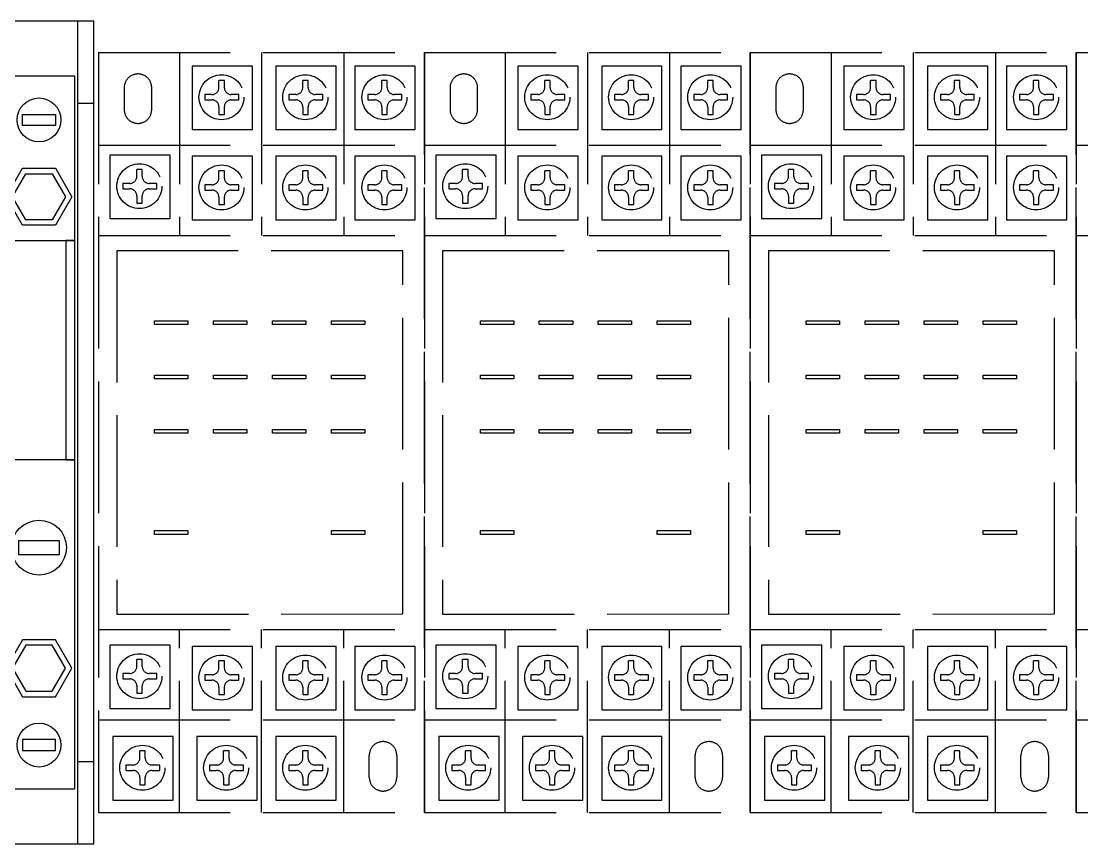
# Model space of a CAD drawing. Extents: x 384046 to 385304, y 295789 to 297989.
# Drawn here: x 384581.2 to 384677.9, y 296803.6 to 296878.6 of the extents above; entities that cross this region are included whole.
import ezdxf

# ---------------------------------------------------------------- set-up
doc = ezdxf.new("R2010")
doc.units = 0
doc.header["$MEASUREMENT"] = 0
doc.linetypes.add('ACAD_ISO02W100', pattern=[15, 12, -3])
doc.layers.add('DRAW', color=123, linetype='Continuous')
doc.layers.add('文字', color=3, linetype='Continuous')

# ---------------------------------------------------------------- blocks, each defined once
blk = doc.blocks.new('170589800728f760ca-2201-4d94-bb23-9af1878eb08b')
at = {"layer": 'DRAW', "color": 7, "ltscale": 0.3, "elevation": 0}
for points in [[(37.5, 199.686), (37.5, 208.186), (-37.5, 208.186), (-37.5, 199.686)], [(-2.5, 201.436), (-2.5, 207.936), (-32.5, 207.936), (-32.5, 201.436)], [(32.5, 201.436), (32.5, 207.936), (17.5, 207.936), (17.5, 201.436)], [(-24.098, 203.186), (-21.5, 201.686), (-18.902, 203.186), (-18.902, 206.186), (-21.5, 207.686), (-24.098, 206.186)], [(-23.598, 203.474), (-21.5, 202.263), (-19.402, 203.474), (-19.402, 205.897), (-21.5, 207.108), (-23.598, 205.897)], [(24.098, 203.186), (21.5, 201.686), (18.902, 203.186), (18.902, 206.186), (21.5, 207.686), (24.098, 206.186)], [(23.598, 203.474), (21.5, 202.263), (19.402, 203.474), (19.402, 205.897), (21.5, 207.108), (23.598, 205.897)], [(-28, 203.186), (-28, 206.186), (-29, 206.186), (-29, 203.186)], [(-9.875, 202.811), (-9.875, 206.561), (-11.125, 206.561), (-11.125, 202.811)], [(28, 203.186), (28, 206.186), (29, 206.186), (29, 203.186)], [(17.5, 201.436), (17.5, 202.236), (-2.5, 202.236), (-2.5, 201.436)], [(37.5, 199.686), (37.5, 201.186), (-37.5, 201.186), (-37.5, 199.686)], [(30, 199.686), (30, 201.186), (-30, 201.186), (-30, 199.686)]]:
    blk.add_lwpolyline(points, close=True, dxfattribs=at)
at = {"layer": 'DRAW', "color": 7, "ltscale": 0.3}
for centre, radius in [((-10.5, 204.686), 2.5), ((-28.5, 204.686), 2), ((28.5, 204.686), 2)]:
    blk.add_circle(centre, radius, dxfattribs=at)
at = {"layer": '文字', "color": 0, "linetype": 'ACAD_ISO02W100'}
for p, q in [((34.65, 199.253), (-34.65, 199.253)), ((-34.65, 199.253), (-34.65, 169.553)), ((-34.65, 199.253), (-34.65, 169.553)), ((-26.184, 199.253), (-26.184, 169.553)), ((-17.956, 199.253), (-17.956, 169.553)), ((17.956, 199.253), (17.956, 169.553)), ((26.184, 199.253), (26.184, 169.553)), ((34.65, 199.253), (34.65, 169.553)), ((-30.811, 196.773), (-30.811, 196.137)), ((-30.319, 196.773), (-30.811, 196.773)), ((-30.319, 196.137), (-30.319, 196.773)), ((-22.464, 197.046), (-22.464, 196.41)), ((-21.972, 197.046), (-22.464, 197.046)), ((-21.972, 196.41), (-21.972, 197.046)), ((22.216, 197.046), (22.216, 196.41)), ((22.709, 197.046), (22.216, 197.046)), ((22.709, 196.41), (22.709, 197.046)), ((-31.447, 195.5), (-32.128, 195.5)), ((-32.128, 195.5), (-32.128, 195.008)), ((-30.319, 195.5), (-30.319, 195.5)), ((-29.682, 195.5), (-29.037, 195.5)), ((-29.037, 195.008), (-29.037, 195.5)), ((-23.101, 195.773), (-23.781, 195.773)), ((-23.781, 195.773), (-23.781, 195.281)), ((-23.781, 195.281), (-23.101, 195.281)), ((-21.972, 195.773), (-21.972, 195.773)), ((-21.335, 195.773), (-20.69, 195.773)), ((-21.335, 195.281), (-20.69, 195.281)), ((-20.69, 195.281), (-20.69, 195.773)), ((21.58, 195.773), (20.9, 195.773)), ((20.9, 195.773), (20.9, 195.281)), ((20.9, 195.281), (21.58, 195.281)), ((22.709, 195.773), (22.709, 195.773)), ((23.345, 195.773), (23.991, 195.773)), ((23.345, 195.281), (23.991, 195.281)), ((23.991, 195.281), (23.991, 195.773)), ((-32.128, 195.008), (-31.447, 195.008)), ((-30.811, 194.371), (-30.811, 193.682)), ((-30.319, 193.682), (-30.319, 194.371)), ((-29.682, 195.008), (-29.037, 195.008)), ((-22.464, 194.644), (-22.464, 193.955)), ((-21.972, 193.955), (-21.972, 194.644)), ((22.216, 194.644), (22.216, 193.955)), ((22.709, 193.955), (22.709, 194.644)), ((-30.811, 193.682), (-30.319, 193.682)), ((-22.464, 193.955), (-21.972, 193.955)), ((22.216, 193.955), (22.709, 193.955)), ((-34.65, 191.888), (-17.956, 191.888)), ((34.65, 191.888), (17.956, 191.888)), ((-22.583, 189.561), (-22.583, 188.924)), ((-22.091, 189.561), (-22.583, 189.561)), ((-22.091, 188.924), (-22.091, 189.561)), ((22.097, 189.561), (22.097, 188.924)), ((22.59, 189.561), (22.097, 189.561)), ((22.59, 188.924), (22.59, 189.561)), ((30.325, 189.561), (30.325, 188.924)), ((30.817, 189.561), (30.325, 189.561)), ((30.817, 188.924), (30.817, 189.561)), ((-30.811, 189.136), (-30.811, 188.499)), ((-30.319, 189.136), (-30.811, 189.136)), ((-30.319, 188.499), (-30.319, 189.136)), ((-31.447, 187.863), (-32.128, 187.863)), ((-32.128, 187.863), (-32.128, 187.37)), ((-30.319, 187.863), (-30.319, 187.863)), ((-29.682, 187.863), (-29.037, 187.863)), ((-29.037, 187.37), (-29.037, 187.863)), ((-23.22, 188.288), (-23.9, 188.288)), ((-23.9, 188.288), (-23.9, 187.795)), ((-23.9, 187.795), (-23.22, 187.795)), ((-22.091, 188.288), (-22.091, 188.288)), ((-21.454, 188.288), (-20.809, 188.288)), ((-21.454, 187.795), (-20.809, 187.795)), ((-20.809, 187.795), (-20.809, 188.288)), ((21.461, 188.288), (20.781, 188.288)), ((20.781, 188.288), (20.781, 187.795)), ((20.781, 187.795), (21.461, 187.795)), ((22.59, 188.288), (22.59, 188.288)), ((23.226, 188.288), (23.871, 188.288)), ((23.226, 187.795), (23.871, 187.795)), ((23.871, 187.795), (23.871, 188.288)), ((29.688, 188.288), (29.008, 188.288)), ((29.008, 188.288), (29.008, 187.795)), ((29.008, 187.795), (29.688, 187.795)), ((30.817, 188.288), (30.817, 188.288)), ((31.454, 188.288), (32.099, 188.288)), ((31.454, 187.795), (32.099, 187.795)), ((32.099, 187.795), (32.099, 188.288)), ((-32.128, 187.37), (-31.447, 187.37)), ((-30.811, 186.734), (-30.811, 186.045)), ((-30.319, 186.045), (-30.319, 186.734)), ((-29.682, 187.37), (-29.037, 187.37)), ((-22.583, 187.159), (-22.583, 186.47)), ((-22.091, 186.47), (-22.091, 187.159)), ((22.097, 187.159), (22.097, 186.47)), ((22.59, 186.47), (22.59, 187.159)), ((30.325, 187.159), (30.325, 186.47)), ((30.817, 186.47), (30.817, 187.159)), ((-30.811, 186.045), (-30.319, 186.045)), ((-22.583, 186.47), (-22.091, 186.47)), ((22.097, 186.47), (22.59, 186.47)), ((30.325, 186.47), (30.817, 186.47)), ((-34.65, 184.403), (-17.956, 184.403)), ((34.65, 184.403), (17.956, 184.403)), ((-30.811, 181.923), (-30.811, 181.287)), ((-30.319, 181.923), (-30.811, 181.923)), ((-30.319, 181.287), (-30.319, 181.923)), ((-22.583, 181.923), (-22.583, 181.287)), ((-22.091, 181.923), (-22.583, 181.923)), ((-22.091, 181.287), (-22.091, 181.923)), ((22.097, 181.923), (22.097, 181.287)), ((22.59, 181.923), (22.097, 181.923)), ((22.59, 181.287), (22.59, 181.923)), ((30.325, 181.923), (30.325, 181.287)), ((30.817, 181.923), (30.325, 181.923)), ((30.817, 181.287), (30.817, 181.923)), ((-31.447, 180.65), (-32.128, 180.65)), ((-32.128, 180.65), (-32.128, 180.158)), ((-32.128, 180.158), (-31.447, 180.158)), ((-30.319, 180.65), (-30.319, 180.65)), ((-29.682, 180.65), (-29.037, 180.65)), ((-29.682, 180.158), (-29.037, 180.158)), ((-29.037, 180.158), (-29.037, 180.65)), ((-23.22, 180.65), (-23.9, 180.65)), ((-23.9, 180.65), (-23.9, 180.158)), ((-23.9, 180.158), (-23.22, 180.158)), ((-22.091, 180.65), (-22.091, 180.65)), ((-21.454, 180.65), (-20.809, 180.65)), ((-21.454, 180.158), (-20.809, 180.158)), ((-20.809, 180.158), (-20.809, 180.65)), ((21.461, 180.65), (20.781, 180.65)), ((20.781, 180.65), (20.781, 180.158)), ((20.781, 180.158), (21.461, 180.158)), ((22.59, 180.65), (22.59, 180.65)), ((23.226, 180.65), (23.871, 180.65)), ((23.226, 180.158), (23.871, 180.158)), ((23.871, 180.158), (23.871, 180.65)), ((29.688, 180.65), (29.008, 180.65)), ((29.008, 180.65), (29.008, 180.158)), ((29.008, 180.158), (29.688, 180.158)), ((30.817, 180.65), (30.817, 180.65)), ((31.454, 180.65), (32.099, 180.65)), ((31.454, 180.158), (32.099, 180.158)), ((32.099, 180.158), (32.099, 180.65)), ((-30.811, 179.521), (-30.811, 178.832)), ((-30.319, 178.832), (-30.319, 179.521)), ((-22.583, 179.521), (-22.583, 178.832)), ((-22.091, 178.832), (-22.091, 179.521)), ((22.097, 179.521), (22.097, 178.832)), ((22.59, 178.832), (22.59, 179.521)), ((30.325, 179.521), (30.325, 178.832)), ((30.817, 178.832), (30.817, 179.521)), ((-30.811, 178.832), (-30.319, 178.832)), ((-22.583, 178.832), (-22.091, 178.832)), ((22.097, 178.832), (22.59, 178.832)), ((30.325, 178.832), (30.817, 178.832)), ((-34.65, 176.917), (-17.956, 176.917)), ((34.65, 176.917), (17.956, 176.917)), ((-22.583, 174.711), (-22.583, 174.074)), ((-22.091, 174.711), (-22.583, 174.711)), ((-22.091, 174.074), (-22.091, 174.711)), ((22.097, 174.711), (22.097, 174.074)), ((22.59, 174.711), (22.097, 174.711)), ((22.59, 174.074), (22.59, 174.711)), ((30.325, 174.711), (30.325, 174.074)), ((30.817, 174.711), (30.325, 174.711)), ((30.817, 174.074), (30.817, 174.711)), ((-23.22, 173.438), (-23.9, 173.438)), ((-23.9, 173.438), (-23.9, 172.945)), ((-22.091, 173.438), (-22.091, 173.438)), ((-21.454, 173.438), (-20.809, 173.438)), ((-20.809, 172.945), (-20.809, 173.438)), ((21.461, 173.438), (20.781, 173.438)), ((20.781, 173.438), (20.781, 172.945)), ((22.59, 173.438), (22.59, 173.438)), ((23.226, 173.438), (23.871, 173.438)), ((23.871, 172.945), (23.871, 173.438)), ((29.688, 173.438), (29.008, 173.438)), ((29.008, 173.438), (29.008, 172.945)), ((30.817, 173.438), (30.817, 173.438)), ((31.454, 173.438), (32.099, 173.438)), ((32.099, 172.945), (32.099, 173.438)), ((-23.9, 172.945), (-23.22, 172.945)), ((-22.583, 172.309), (-22.583, 171.62)), ((-22.091, 171.62), (-22.091, 172.309)), ((-21.454, 172.945), (-20.809, 172.945)), ((20.781, 172.945), (21.461, 172.945)), ((22.097, 172.309), (22.097, 171.62)), ((22.59, 171.62), (22.59, 172.309)), ((23.226, 172.945), (23.871, 172.945)), ((29.008, 172.945), (29.688, 172.945)), ((30.325, 172.309), (30.325, 171.62)), ((30.817, 171.62), (30.817, 172.309)), ((31.454, 172.945), (32.099, 172.945)), ((-22.583, 171.62), (-22.091, 171.62)), ((22.097, 171.62), (22.59, 171.62)), ((30.325, 171.62), (30.817, 171.62)), ((-34.65, 169.553), (34.65, 169.553)), ((34.65, 169.553), (-34.65, 169.553)), ((-34.65, 169.553), (-34.65, 139.853)), ((-34.65, 169.553), (-34.65, 139.853)), ((-26.184, 169.553), (-26.184, 139.853)), ((-17.956, 169.553), (-17.956, 139.853)), ((17.956, 169.553), (17.956, 139.853)), ((26.184, 169.553), (26.184, 139.853)), ((34.65, 169.553), (34.65, 139.853)), ((-22.464, 167.346), (-22.464, 166.71)), ((-21.972, 167.346), (-22.464, 167.346)), ((-21.972, 166.71), (-21.972, 167.346)), ((22.216, 167.346), (22.216, 166.71)), ((22.709, 167.346), (22.216, 167.346)), ((22.709, 166.71), (22.709, 167.346)), ((-30.811, 167.073), (-30.811, 166.437)), ((-30.319, 167.073), (-30.811, 167.073)), ((-30.319, 166.437), (-30.319, 167.073)), ((-31.447, 165.8), (-32.128, 165.8)), ((-32.128, 165.8), (-32.128, 165.308)), ((-30.319, 165.8), (-30.319, 165.8)), ((-29.682, 165.8), (-29.037, 165.8)), ((-29.037, 165.308), (-29.037, 165.8)), ((-23.101, 166.073), (-23.781, 166.073)), ((-23.781, 166.073), (-23.781, 165.581)), ((-23.781, 165.581), (-23.101, 165.581)), ((-21.972, 166.073), (-21.972, 166.073)), ((-21.335, 166.073), (-20.69, 166.073)), ((-21.335, 165.581), (-20.69, 165.581)), ((-20.69, 165.581), (-20.69, 166.073)), ((21.58, 166.073), (20.9, 166.073)), ((20.9, 166.073), (20.9, 165.581)), ((20.9, 165.581), (21.58, 165.581)), ((22.709, 166.073), (22.709, 166.073)), ((23.345, 166.073), (23.991, 166.073)), ((23.345, 165.581), (23.991, 165.581)), ((23.991, 165.581), (23.991, 166.073)), ((-32.128, 165.308), (-31.447, 165.308)), ((-30.811, 164.671), (-30.811, 163.982)), ((-30.319, 163.982), (-30.319, 164.671)), ((-29.682, 165.308), (-29.037, 165.308)), ((-22.464, 164.944), (-22.464, 164.255)), ((-21.972, 164.255), (-21.972, 164.944)), ((22.216, 164.944), (22.216, 164.255)), ((22.709, 164.255), (22.709, 164.944)), ((-30.811, 163.982), (-30.319, 163.982)), ((-22.464, 164.255), (-21.972, 164.255)), ((22.216, 164.255), (22.709, 164.255)), ((-34.65, 162.188), (-17.956, 162.188)), ((34.65, 162.188), (17.956, 162.188)), ((-22.583, 159.861), (-22.583, 159.224)), ((-22.091, 159.861), (-22.583, 159.861)), ((-22.091, 159.224), (-22.091, 159.861)), ((22.097, 159.861), (22.097, 159.224)), ((22.59, 159.861), (22.097, 159.861)), ((22.59, 159.224), (22.59, 159.861)), ((30.325, 159.861), (30.325, 159.224)), ((30.817, 159.861), (30.325, 159.861)), ((30.817, 159.224), (30.817, 159.861)), ((-30.811, 159.436), (-30.811, 158.799)), ((-30.319, 159.436), (-30.811, 159.436)), ((-30.319, 158.799), (-30.319, 159.436)), ((-23.22, 158.588), (-23.9, 158.588)), ((-23.9, 158.588), (-23.9, 158.095)), ((-22.091, 158.588), (-22.091, 158.588)), ((-21.454, 158.588), (-20.809, 158.588)), ((-20.809, 158.095), (-20.809, 158.588)), ((21.461, 158.588), (20.781, 158.588)), ((20.781, 158.588), (20.781, 158.095)), ((22.59, 158.588), (22.59, 158.588)), ((23.226, 158.588), (23.871, 158.588)), ((23.871, 158.095), (23.871, 158.588)), ((29.688, 158.588), (29.008, 158.588)), ((29.008, 158.588), (29.008, 158.095)), ((30.817, 158.588), (30.817, 158.588)), ((31.454, 158.588), (32.099, 158.588)), ((32.099, 158.095), (32.099, 158.588)), ((-31.447, 158.163), (-32.128, 158.163)), ((-32.128, 158.163), (-32.128, 157.67)), ((-32.128, 157.67), (-31.447, 157.67)), ((-30.319, 158.163), (-30.319, 158.163)), ((-29.682, 158.163), (-29.037, 158.163)), ((-29.682, 157.67), (-29.037, 157.67)), ((-29.037, 157.67), (-29.037, 158.163)), ((-23.9, 158.095), (-23.22, 158.095)), ((-21.454, 158.095), (-20.809, 158.095)), ((20.781, 158.095), (21.461, 158.095)), ((23.226, 158.095), (23.871, 158.095)), ((29.008, 158.095), (29.688, 158.095)), ((31.454, 158.095), (32.099, 158.095)), ((-30.811, 157.034), (-30.811, 156.345)), ((-30.319, 156.345), (-30.319, 157.034)), ((-22.583, 157.459), (-22.583, 156.77)), ((-22.583, 156.77), (-22.091, 156.77)), ((-22.091, 156.77), (-22.091, 157.459)), ((22.097, 157.459), (22.097, 156.77)), ((22.097, 156.77), (22.59, 156.77)), ((22.59, 156.77), (22.59, 157.459)), ((30.325, 157.459), (30.325, 156.77)), ((30.325, 156.77), (30.817, 156.77)), ((30.817, 156.77), (30.817, 157.459)), ((-30.811, 156.345), (-30.319, 156.345)), ((-34.65, 154.703), (-17.956, 154.703)), ((34.65, 154.703), (17.956, 154.703)), ((-30.811, 152.223), (-30.811, 151.587)), ((-30.319, 152.223), (-30.811, 152.223)), ((-30.319, 151.587), (-30.319, 152.223)), ((-22.583, 152.223), (-22.583, 151.587)), ((-22.091, 152.223), (-22.583, 152.223)), ((-22.091, 151.587), (-22.091, 152.223)), ((22.097, 152.223), (22.097, 151.587)), ((22.59, 152.223), (22.097, 152.223)), ((22.59, 151.587), (22.59, 152.223)), ((30.325, 152.223), (30.325, 151.587)), ((30.817, 152.223), (30.325, 152.223)), ((30.817, 151.587), (30.817, 152.223)), ((-31.447, 150.95), (-32.128, 150.95)), ((-32.128, 150.95), (-32.128, 150.458)), ((-30.319, 150.95), (-30.319, 150.95)), ((-29.682, 150.95), (-29.037, 150.95)), ((-29.037, 150.458), (-29.037, 150.95)), ((-23.22, 150.95), (-23.9, 150.95)), ((-23.9, 150.95), (-23.9, 150.458)), ((-22.091, 150.95), (-22.091, 150.95)), ((-21.454, 150.95), (-20.809, 150.95)), ((-20.809, 150.458), (-20.809, 150.95)), ((21.461, 150.95), (20.781, 150.95)), ((20.781, 150.95), (20.781, 150.458)), ((22.59, 150.95), (22.59, 150.95)), ((23.226, 150.95), (23.871, 150.95)), ((23.871, 150.458), (23.871, 150.95)), ((29.688, 150.95), (29.008, 150.95)), ((29.008, 150.95), (29.008, 150.458)), ((30.817, 150.95), (30.817, 150.95)), ((31.454, 150.95), (32.099, 150.95)), ((32.099, 150.458), (32.099, 150.95)), ((-32.128, 150.458), (-31.447, 150.458)), ((-29.682, 150.458), (-29.037, 150.458)), ((-23.9, 150.458), (-23.22, 150.458)), ((-21.454, 150.458), (-20.809, 150.458)), ((20.781, 150.458), (21.461, 150.458)), ((23.226, 150.458), (23.871, 150.458)), ((29.008, 150.458), (29.688, 150.458)), ((31.454, 150.458), (32.099, 150.458)), ((-30.811, 149.821), (-30.811, 149.132)), ((-30.811, 149.132), (-30.319, 149.132)), ((-30.319, 149.132), (-30.319, 149.821)), ((-22.583, 149.821), (-22.583, 149.132)), ((-22.583, 149.132), (-22.091, 149.132)), ((-22.091, 149.132), (-22.091, 149.821)), ((22.097, 149.821), (22.097, 149.132)), ((22.097, 149.132), (22.59, 149.132)), ((22.59, 149.132), (22.59, 149.821)), ((30.325, 149.821), (30.325, 149.132)), ((30.325, 149.132), (30.817, 149.132)), ((30.817, 149.132), (30.817, 149.821)), ((-34.65, 147.217), (-17.956, 147.217)), ((34.65, 147.217), (17.956, 147.217)), ((-22.583, 145.011), (-22.583, 144.374)), ((-22.091, 145.011), (-22.583, 145.011)), ((-22.091, 144.374), (-22.091, 145.011)), ((22.097, 145.011), (22.097, 144.374)), ((22.59, 145.011), (22.097, 145.011)), ((22.59, 144.374), (22.59, 145.011)), ((30.325, 145.011), (30.325, 144.374)), ((30.817, 145.011), (30.325, 145.011)), ((30.817, 144.374), (30.817, 145.011)), ((-23.22, 143.738), (-23.9, 143.738)), ((-23.9, 143.738), (-23.9, 143.245)), ((-23.9, 143.245), (-23.22, 143.245)), ((-22.091, 143.738), (-22.091, 143.738)), ((-21.454, 143.738), (-20.809, 143.738)), ((-21.454, 143.245), (-20.809, 143.245)), ((-20.809, 143.245), (-20.809, 143.738)), ((21.461, 143.738), (20.781, 143.738)), ((20.781, 143.738), (20.781, 143.245)), ((20.781, 143.245), (21.461, 143.245)), ((22.59, 143.738), (22.59, 143.738)), ((23.226, 143.738), (23.871, 143.738)), ((23.226, 143.245), (23.871, 143.245)), ((23.871, 143.245), (23.871, 143.738)), ((29.688, 143.738), (29.008, 143.738)), ((29.008, 143.738), (29.008, 143.245)), ((29.008, 143.245), (29.688, 143.245)), ((30.817, 143.738), (30.817, 143.738)), ((31.454, 143.738), (32.099, 143.738)), ((31.454, 143.245), (32.099, 143.245)), ((32.099, 143.245), (32.099, 143.738)), ((-22.583, 142.609), (-22.583, 141.92)), ((-22.091, 141.92), (-22.091, 142.609)), ((22.097, 142.609), (22.097, 141.92)), ((22.59, 141.92), (22.59, 142.609)), ((30.325, 142.609), (30.325, 141.92)), ((30.817, 141.92), (30.817, 142.609)), ((-22.583, 141.92), (-22.091, 141.92)), ((22.097, 141.92), (22.59, 141.92)), ((30.325, 141.92), (30.817, 141.92)), ((-34.65, 139.853), (34.65, 139.853)), ((34.65, 139.853), (-34.65, 139.853)), ((-34.65, 139.853), (-34.65, 110.153)), ((-34.65, 139.853), (-34.65, 110.153)), ((-26.184, 139.853), (-26.184, 110.153)), ((-17.956, 139.853), (-17.956, 110.153)), ((17.956, 139.853), (17.956, 110.153)), ((26.184, 139.853), (26.184, 110.153)), ((34.65, 139.853), (34.65, 110.153)), ((-30.811, 137.373), (-30.811, 136.736)), ((-30.319, 137.373), (-30.811, 137.373)), ((-30.319, 136.736), (-30.319, 137.373)), ((-22.464, 137.646), (-22.464, 137.01)), ((-21.972, 137.646), (-22.464, 137.646)), ((-21.972, 137.01), (-21.972, 137.646)), ((22.216, 137.646), (22.216, 137.01)), ((22.709, 137.646), (22.216, 137.646)), ((22.709, 137.01), (22.709, 137.646)), ((-23.101, 136.373), (-23.781, 136.373)), ((-23.781, 136.373), (-23.781, 135.881)), ((-21.972, 136.373), (-21.972, 136.373)), ((-21.335, 136.373), (-20.69, 136.373)), ((-20.69, 135.881), (-20.69, 136.373)), ((21.58, 136.373), (20.9, 136.373)), ((20.9, 136.373), (20.9, 135.881)), ((22.709, 136.373), (22.709, 136.373)), ((23.345, 136.373), (23.991, 136.373)), ((23.991, 135.881), (23.991, 136.373)), ((-31.447, 136.1), (-32.128, 136.1)), ((-32.128, 136.1), (-32.128, 135.608)), ((-32.128, 135.608), (-31.447, 135.608)), ((-30.319, 136.1), (-30.319, 136.1)), ((-29.682, 136.1), (-29.037, 136.1)), ((-29.682, 135.608), (-29.037, 135.608)), ((-29.037, 135.608), (-29.037, 136.1)), ((-23.781, 135.881), (-23.101, 135.881)), ((-21.335, 135.881), (-20.69, 135.881)), ((20.9, 135.881), (21.58, 135.881)), ((23.345, 135.881), (23.991, 135.881)), ((-30.811, 134.971), (-30.811, 134.282)), ((-30.319, 134.282), (-30.319, 134.971)), ((-22.464, 135.244), (-22.464, 134.555)), ((-22.464, 134.555), (-21.972, 134.555)), ((-21.972, 134.555), (-21.972, 135.244)), ((22.216, 135.244), (22.216, 134.555)), ((22.216, 134.555), (22.709, 134.555)), ((22.709, 134.555), (22.709, 135.244)), ((-30.811, 134.282), (-30.319, 134.282)), ((-34.65, 132.488), (-17.956, 132.488)), ((34.65, 132.488), (17.956, 132.488)), ((-30.811, 129.735), (-30.811, 129.099)), ((-30.319, 129.735), (-30.811, 129.735)), ((-30.319, 129.099), (-30.319, 129.735)), ((-22.583, 130.161), (-22.583, 129.524)), ((-22.091, 130.161), (-22.583, 130.161)), ((-22.091, 129.524), (-22.091, 130.161)), ((22.097, 130.161), (22.097, 129.524)), ((22.59, 130.161), (22.097, 130.161)), ((22.59, 129.524), (22.59, 130.161)), ((30.325, 130.161), (30.325, 129.524)), ((30.817, 130.161), (30.325, 130.161)), ((30.817, 129.524), (30.817, 130.161)), ((-23.22, 128.887), (-23.9, 128.887)), ((-23.9, 128.887), (-23.9, 128.395)), ((-22.091, 128.887), (-22.091, 128.887)), ((-21.454, 128.887), (-20.809, 128.887)), ((-20.809, 128.395), (-20.809, 128.887)), ((21.461, 128.887), (20.781, 128.887)), ((20.781, 128.887), (20.781, 128.395)), ((22.59, 128.887), (22.59, 128.887)), ((23.226, 128.887), (23.871, 128.887)), ((23.871, 128.395), (23.871, 128.887)), ((29.688, 128.887), (29.008, 128.887)), ((29.008, 128.887), (29.008, 128.395)), ((30.817, 128.887), (30.817, 128.887)), ((31.454, 128.887), (32.099, 128.887)), ((32.099, 128.395), (32.099, 128.887)), ((-31.447, 128.462), (-32.128, 128.462)), ((-32.128, 128.462), (-32.128, 127.97)), ((-32.128, 127.97), (-31.447, 127.97)), ((-30.319, 128.462), (-30.319, 128.462)), ((-29.682, 128.462), (-29.037, 128.462)), ((-29.682, 127.97), (-29.037, 127.97)), ((-29.037, 127.97), (-29.037, 128.462)), ((-23.9, 128.395), (-23.22, 128.395)), ((-22.583, 127.759), (-22.583, 127.07)), ((-22.091, 127.07), (-22.091, 127.759)), ((-21.454, 128.395), (-20.809, 128.395)), ((20.781, 128.395), (21.461, 128.395)), ((22.097, 127.759), (22.097, 127.07)), ((22.59, 127.07), (22.59, 127.759)), ((23.226, 128.395), (23.871, 128.395)), ((29.008, 128.395), (29.688, 128.395)), ((30.325, 127.759), (30.325, 127.07)), ((30.817, 127.07), (30.817, 127.759)), ((31.454, 128.395), (32.099, 128.395)), ((-30.811, 127.333), (-30.811, 126.645)), ((-30.811, 126.645), (-30.319, 126.645)), ((-30.319, 126.645), (-30.319, 127.333)), ((-22.583, 127.07), (-22.091, 127.07)), ((22.097, 127.07), (22.59, 127.07)), ((30.325, 127.07), (30.817, 127.07)), ((-34.65, 125.003), (-17.956, 125.003)), ((34.65, 125.003), (17.956, 125.003)), ((-30.811, 122.523), (-30.811, 121.886)), ((-30.319, 122.523), (-30.811, 122.523)), ((-30.319, 121.886), (-30.319, 122.523)), ((-22.583, 122.523), (-22.583, 121.886)), ((-22.091, 122.523), (-22.583, 122.523)), ((-22.091, 121.886), (-22.091, 122.523)), ((22.097, 122.523), (22.097, 121.886)), ((22.59, 122.523), (22.097, 122.523)), ((22.59, 121.886), (22.59, 122.523)), ((30.325, 122.523), (30.325, 121.886)), ((30.817, 122.523), (30.325, 122.523)), ((30.817, 121.886), (30.817, 122.523)), ((-31.447, 121.25), (-32.128, 121.25)), ((-32.128, 121.25), (-32.128, 120.758)), ((-30.319, 121.25), (-30.319, 121.25)), ((-29.682, 121.25), (-29.037, 121.25)), ((-29.037, 120.758), (-29.037, 121.25)), ((-23.22, 121.25), (-23.9, 121.25)), ((-23.9, 121.25), (-23.9, 120.758)), ((-22.091, 121.25), (-22.091, 121.25)), ((-21.454, 121.25), (-20.809, 121.25)), ((-20.809, 120.758), (-20.809, 121.25)), ((21.461, 121.25), (20.781, 121.25)), ((20.781, 121.25), (20.781, 120.758)), ((22.59, 121.25), (22.59, 121.25)), ((23.226, 121.25), (23.871, 121.25)), ((23.871, 120.758), (23.871, 121.25)), ((29.688, 121.25), (29.008, 121.25)), ((29.008, 121.25), (29.008, 120.758)), ((30.817, 121.25), (30.817, 121.25)), ((31.454, 121.25), (32.099, 121.25)), ((32.099, 120.758), (32.099, 121.25)), ((-32.128, 120.758), (-31.447, 120.758)), ((-30.811, 120.121), (-30.811, 119.432)), ((-30.319, 119.432), (-30.319, 120.121)), ((-29.682, 120.758), (-29.037, 120.758)), ((-23.9, 120.758), (-23.22, 120.758)), ((-22.583, 120.121), (-22.583, 119.432)), ((-22.091, 119.432), (-22.091, 120.121)), ((-21.454, 120.758), (-20.809, 120.758)), ((20.781, 120.758), (21.461, 120.758)), ((22.097, 120.121), (22.097, 119.432)), ((22.59, 119.432), (22.59, 120.121)), ((23.226, 120.758), (23.871, 120.758)), ((29.008, 120.758), (29.688, 120.758)), ((30.325, 120.121), (30.325, 119.432)), ((30.817, 119.432), (30.817, 120.121)), ((31.454, 120.758), (32.099, 120.758)), ((-30.811, 119.432), (-30.319, 119.432)), ((-22.583, 119.432), (-22.091, 119.432)), ((22.097, 119.432), (22.59, 119.432)), ((30.325, 119.432), (30.817, 119.432)), ((-34.65, 117.517), (-17.956, 117.517)), ((34.65, 117.517), (17.956, 117.517)), ((-22.583, 115.311), (-22.583, 114.674)), ((-22.091, 115.311), (-22.583, 115.311)), ((-22.091, 114.674), (-22.091, 115.311)), ((22.097, 115.311), (22.097, 114.674)), ((22.59, 115.311), (22.097, 115.311)), ((22.59, 114.674), (22.59, 115.311)), ((30.325, 115.311), (30.325, 114.674)), ((30.817, 115.311), (30.325, 115.311)), ((30.817, 114.674), (30.817, 115.311)), ((-23.22, 114.037), (-23.9, 114.037)), ((-23.9, 114.037), (-23.9, 113.545)), ((-23.9, 113.545), (-23.22, 113.545)), ((-22.091, 114.037), (-22.091, 114.037)), ((-21.454, 114.037), (-20.809, 114.037)), ((-21.454, 113.545), (-20.809, 113.545)), ((-20.809, 113.545), (-20.809, 114.037)), ((21.461, 114.037), (20.781, 114.037)), ((20.781, 114.037), (20.781, 113.545)), ((20.781, 113.545), (21.461, 113.545)), ((22.59, 114.037), (22.59, 114.037)), ((23.226, 114.037), (23.871, 114.037)), ((23.226, 113.545), (23.871, 113.545)), ((23.871, 113.545), (23.871, 114.037)), ((29.688, 114.037), (29.008, 114.037)), ((29.008, 114.037), (29.008, 113.545)), ((29.008, 113.545), (29.688, 113.545)), ((30.817, 114.037), (30.817, 114.037)), ((31.454, 114.037), (32.099, 114.037)), ((31.454, 113.545), (32.099, 113.545)), ((32.099, 113.545), (32.099, 114.037)), ((-22.583, 112.909), (-22.583, 112.22)), ((-22.583, 112.22), (-22.091, 112.22)), ((-22.091, 112.22), (-22.091, 112.909)), ((22.097, 112.909), (22.097, 112.22)), ((22.097, 112.22), (22.59, 112.22)), ((22.59, 112.22), (22.59, 112.909)), ((30.325, 112.909), (30.325, 112.22)), ((30.325, 112.22), (30.817, 112.22)), ((30.817, 112.22), (30.817, 112.909)), ((-34.65, 110.153), (34.65, 110.153)), ((34.65, 110.153), (-34.65, 110.153)), ((-34.65, 110.153), (-34.65, 80.453)), ((-34.65, 110.153), (-34.65, 80.453)), ((-26.184, 110.153), (-26.184, 80.453)), ((-17.956, 110.153), (-17.956, 80.453)), ((17.956, 110.153), (17.956, 80.453)), ((26.184, 110.153), (26.184, 80.453)), ((34.65, 110.153), (34.65, 80.453))]:
    blk.add_line(p, q, dxfattribs=at)
at = {"layer": '文字', "color": 0, "linetype": 'ACAD_ISO02W100', "elevation": 0}
for points in [[(-25.167, 198.223), (-25.167, 192.726), (-19.38, 192.726), (-19.38, 198.223)], [(19.514, 198.223), (19.514, 192.726), (25.3, 192.726), (25.3, 198.223)], [(-33.514, 197.95), (-33.514, 192.453), (-27.727, 192.453), (-27.727, 197.95)], [(-16.569, 197.606), (-16.546, 171.524), (16.569, 171.524), (16.569, 197.606)], [(-8.946, 194.158), (-8.946, 191.112), (-9.295, 191.112), (-9.295, 194.158)], [(0.283, 194.158), (0.283, 191.112), (-0.066, 191.112), (-0.066, 194.158)], [(5.238, 194.158), (5.238, 191.112), (4.889, 191.112), (4.889, 194.158)], [(10.193, 194.158), (10.193, 191.112), (9.844, 191.112), (9.844, 194.158)], [(-25.286, 190.737), (-25.286, 185.241), (-19.499, 185.241), (-19.499, 190.737)], [(19.394, 190.737), (19.394, 185.241), (25.181, 185.241), (25.181, 190.737)], [(27.622, 190.737), (27.622, 185.241), (33.409, 185.241), (33.409, 190.737)], [(-33.514, 190.312), (-33.514, 184.815), (-27.727, 184.815), (-27.727, 190.312)], [(0.283, 188.786), (0.283, 185.74), (-0.066, 185.74), (-0.066, 188.786)], [(5.238, 188.786), (5.238, 185.74), (4.889, 185.74), (4.889, 188.786)], [(10.193, 188.786), (10.193, 185.74), (9.844, 185.74), (9.844, 188.786)], [(-33.514, 183.1), (-33.514, 177.603), (-27.727, 177.603), (-27.727, 183.1)], [(-25.286, 183.1), (-25.286, 177.603), (-19.499, 177.603), (-19.499, 183.1)], [(0.283, 183.414), (0.283, 180.368), (-0.066, 180.368), (-0.066, 183.414)], [(5.238, 183.414), (5.238, 180.368), (4.889, 180.368), (4.889, 183.414)], [(10.193, 183.414), (10.193, 180.368), (9.844, 180.368), (9.844, 183.414)], [(19.394, 183.1), (19.394, 177.603), (25.181, 177.603), (25.181, 183.1)], [(27.622, 183.1), (27.622, 177.603), (33.409, 177.603), (33.409, 183.1)], [(-8.946, 178.042), (-8.946, 174.996), (-9.295, 174.996), (-9.295, 178.042)], [(0.283, 178.042), (0.283, 174.996), (-0.066, 174.996), (-0.066, 178.042)], [(5.238, 178.042), (5.238, 174.996), (4.889, 174.996), (4.889, 178.042)], [(10.193, 178.042), (10.193, 174.996), (9.844, 174.996), (9.844, 178.042)], [(-25.286, 175.887), (-25.286, 170.391), (-19.499, 170.391), (-19.499, 175.887)], [(19.394, 175.887), (19.394, 170.391), (25.181, 170.391), (25.181, 175.887)], [(27.622, 175.887), (27.622, 170.391), (33.409, 170.391), (33.409, 175.887)], [(-33.514, 168.25), (-33.514, 162.753), (-27.727, 162.753), (-27.727, 168.25)], [(-25.167, 168.523), (-25.167, 163.026), (-19.38, 163.026), (-19.38, 168.523)], [(19.514, 168.523), (19.514, 163.026), (25.3, 163.026), (25.3, 168.523)], [(-16.569, 167.906), (-16.546, 141.824), (16.569, 141.824), (16.569, 167.906)], [(-8.946, 164.458), (-8.946, 161.412), (-9.295, 161.412), (-9.295, 164.458)], [(0.283, 164.458), (0.283, 161.412), (-0.066, 161.412), (-0.066, 164.458)], [(5.238, 164.458), (5.238, 161.412), (4.889, 161.412), (4.889, 164.458)], [(10.193, 164.458), (10.193, 161.412), (9.844, 161.412), (9.844, 164.458)], [(-33.514, 160.612), (-33.514, 155.115), (-27.727, 155.115), (-27.727, 160.612)], [(-25.286, 161.037), (-25.286, 155.541), (-19.499, 155.541), (-19.499, 161.037)], [(19.394, 161.037), (19.394, 155.541), (25.181, 155.541), (25.181, 161.037)], [(27.622, 161.037), (27.622, 155.541), (33.409, 155.541), (33.409, 161.037)], [(0.283, 159.086), (0.283, 156.04), (-0.066, 156.04), (-0.066, 159.086)], [(5.238, 159.086), (5.238, 156.04), (4.889, 156.04), (4.889, 159.086)], [(10.193, 159.086), (10.193, 156.04), (9.844, 156.04), (9.844, 159.086)], [(0.283, 153.714), (0.283, 150.668), (-0.066, 150.668), (-0.066, 153.714)], [(5.238, 153.714), (5.238, 150.668), (4.889, 150.668), (4.889, 153.714)], [(10.193, 153.714), (10.193, 150.668), (9.844, 150.668), (9.844, 153.714)], [(-33.514, 153.4), (-33.514, 147.903), (-27.727, 147.903), (-27.727, 153.4)], [(-25.286, 153.4), (-25.286, 147.903), (-19.499, 147.903), (-19.499, 153.4)], [(19.394, 153.4), (19.394, 147.903), (25.181, 147.903), (25.181, 153.4)], [(27.622, 153.4), (27.622, 147.903), (33.409, 147.903), (33.409, 153.4)], [(-8.946, 148.342), (-8.946, 145.296), (-9.295, 145.296), (-9.295, 148.342)], [(0.283, 148.342), (0.283, 145.296), (-0.066, 145.296), (-0.066, 148.342)], [(5.238, 148.342), (5.238, 145.296), (4.889, 145.296), (4.889, 148.342)], [(10.193, 148.342), (10.193, 145.296), (9.844, 145.296), (9.844, 148.342)], [(-25.286, 146.187), (-25.286, 140.691), (-19.499, 140.691), (-19.499, 146.187)], [(19.394, 146.187), (19.394, 140.691), (25.181, 140.691), (25.181, 146.187)], [(27.622, 146.187), (27.622, 140.691), (33.409, 140.691), (33.409, 146.187)], [(-33.514, 138.549), (-33.514, 133.053), (-27.727, 133.053), (-27.727, 138.549)], [(-25.167, 138.822), (-25.167, 133.326), (-19.38, 133.326), (-19.38, 138.822)], [(19.513, 138.822), (19.513, 133.326), (25.3, 133.326), (25.3, 138.822)], [(-16.569, 138.206), (-16.546, 112.124), (16.569, 112.124), (16.569, 138.206)], [(-8.946, 134.757), (-8.946, 131.712), (-9.295, 131.712), (-9.295, 134.757)], [(0.283, 134.757), (0.283, 131.712), (-0.066, 131.712), (-0.066, 134.757)], [(5.238, 134.757), (5.238, 131.712), (4.889, 131.712), (4.889, 134.757)], [(10.193, 134.757), (10.193, 131.712), (9.844, 131.712), (9.844, 134.757)], [(-33.514, 130.912), (-33.514, 125.415), (-27.727, 125.415), (-27.727, 130.912)], [(-25.286, 131.337), (-25.286, 125.84), (-19.499, 125.84), (-19.499, 131.337)], [(19.394, 131.337), (19.394, 125.84), (25.181, 125.84), (25.181, 131.337)], [(27.622, 131.337), (27.622, 125.84), (33.409, 125.84), (33.409, 131.337)], [(0.283, 129.385), (0.283, 126.34), (-0.066, 126.34), (-0.066, 129.385)], [(5.238, 129.385), (5.238, 126.34), (4.889, 126.34), (4.889, 129.385)], [(10.193, 129.385), (10.193, 126.34), (9.844, 126.34), (9.844, 129.385)], [(0.283, 124.013), (0.283, 120.968), (-0.066, 120.968), (-0.066, 124.013)], [(5.238, 124.013), (5.238, 120.968), (4.889, 120.968), (4.889, 124.013)], [(10.193, 124.013), (10.193, 120.968), (9.844, 120.968), (9.844, 124.013)], [(-33.514, 123.699), (-33.514, 118.203), (-27.727, 118.203), (-27.727, 123.699)], [(-25.286, 123.699), (-25.286, 118.203), (-19.499, 118.203), (-19.499, 123.699)], [(19.394, 123.699), (19.394, 118.203), (25.181, 118.203), (25.181, 123.699)], [(27.622, 123.699), (27.622, 118.203), (33.409, 118.203), (33.409, 123.699)], [(-8.946, 118.641), (-8.946, 115.596), (-9.295, 115.596), (-9.295, 118.641)], [(0.283, 118.641), (0.283, 115.596), (-0.066, 115.596), (-0.066, 118.641)], [(5.238, 118.641), (5.238, 115.596), (4.889, 115.596), (4.889, 118.641)], [(10.193, 118.641), (10.193, 115.596), (9.844, 115.596), (9.844, 118.641)], [(-25.286, 116.487), (-25.286, 110.99), (-19.499, 110.99), (-19.499, 116.487)], [(19.394, 116.487), (19.394, 110.99), (25.181, 110.99), (25.181, 116.487)], [(27.622, 116.487), (27.622, 110.99), (33.409, 110.99), (33.409, 116.487)]]:
    blk.add_lwpolyline(points, close=True, dxfattribs=at)
for points in [[(28.185, 195.667), (28.185, 195.667, 0.414214), (29.438, 194.415), (31.438, 194.415, 0.414214), (32.69, 195.667), (32.69, 195.667, 0.414214), (31.438, 196.92), (29.438, 196.92, 0.414214)], [(-28.185, 173.332), (-28.185, 173.332, -0.414214), (-29.438, 172.079), (-31.438, 172.079, -0.414214), (-32.69, 173.332), (-32.69, 173.332, -0.414214), (-31.438, 174.585), (-29.438, 174.585, -0.414214)], [(28.185, 165.967), (28.185, 165.967, 0.414214), (29.438, 164.715), (31.438, 164.715, 0.414214), (32.69, 165.967), (32.69, 165.967, 0.414214), (31.438, 167.22), (29.438, 167.22, 0.414214)], [(-28.185, 143.632), (-28.185, 143.632, -0.414214), (-29.438, 142.379), (-31.438, 142.379, -0.414214), (-32.69, 143.632), (-32.69, 143.632, -0.414214), (-31.438, 144.885), (-29.438, 144.885, -0.414214)], [(28.185, 136.267), (28.185, 136.267, 0.414214), (29.438, 135.015), (31.438, 135.015, 0.414214), (32.69, 136.267), (32.69, 136.267, 0.414214), (31.438, 137.52), (29.438, 137.52, 0.414214)], [(-28.185, 113.932), (-28.185, 113.932, -0.414214), (-29.438, 112.679), (-31.438, 112.679, -0.414214), (-32.69, 113.932), (-32.69, 113.932, -0.414214), (-31.438, 115.184), (-29.438, 115.184, -0.414214)]]:
    blk.add_lwpolyline(points, format="xyb", close=True, dxfattribs=at)
at = {"layer": '文字', "color": 0, "linetype": 'ACAD_ISO02W100'}
for centre in [(-30.568, 195.266), (-22.221, 195.539), (22.459, 195.539), (-30.568, 187.629), (-22.34, 188.054), (22.34, 188.054), (30.568, 188.054), (-30.568, 180.416), (-22.34, 180.416), (22.34, 180.416), (30.568, 180.416), (-22.34, 173.204), (22.34, 173.204), (30.568, 173.204), (-30.568, 165.566), (-22.221, 165.839), (22.459, 165.839), (-30.568, 157.929), (-22.34, 158.354), (22.34, 158.354), (30.568, 158.354), (-30.568, 150.716), (-22.34, 150.716), (22.34, 150.716), (30.568, 150.716), (-22.34, 143.504), (22.34, 143.504), (30.568, 143.504), (-30.568, 135.866), (-22.221, 136.139), (22.459, 136.139), (-22.34, 128.654), (22.34, 128.654), (30.568, 128.654), (-30.568, 128.228), (-30.568, 121.016), (-22.34, 121.016), (22.34, 121.016), (30.568, 121.016), (-22.34, 113.804), (22.34, 113.804), (30.568, 113.804)]:
    blk.add_circle(centre, 2.051, dxfattribs=at)
for centre, start, end in [((-23.101, 196.41), 270, 0), ((-21.335, 196.41), 180, 270), ((21.58, 196.41), 270, 0), ((23.345, 196.41), 180, 270), ((-31.447, 196.137), 270, 0), ((-29.682, 196.137), 180, 270), ((-23.101, 194.644), 0, 90), ((-21.335, 194.644), 90, 180), ((21.58, 194.644), 0, 90), ((23.345, 194.644), 90, 180), ((-31.447, 194.371), 0, 90), ((-29.682, 194.371), 90, 180), ((-23.22, 188.924), 270, 0), ((-21.454, 188.924), 180, 270), ((21.461, 188.924), 270, 0), ((23.226, 188.924), 180, 270), ((29.688, 188.924), 270, 0), ((31.454, 188.924), 180, 270), ((-31.447, 188.499), 270, 0), ((-29.682, 188.499), 180, 270), ((-23.22, 187.159), 0, 90), ((-21.454, 187.159), 90, 180), ((21.461, 187.159), 0, 90), ((23.226, 187.159), 90, 180), ((29.688, 187.159), 0, 90), ((31.454, 187.159), 90, 180), ((-31.447, 186.734), 0, 90), ((-29.682, 186.734), 90, 180), ((-31.447, 181.287), 270, 0), ((-29.682, 181.287), 180, 270), ((-23.22, 181.287), 270, 0), ((-21.454, 181.287), 180, 270), ((21.461, 181.287), 270, 0), ((23.226, 181.287), 180, 270), ((29.688, 181.287), 270, 0), ((31.454, 181.287), 180, 270), ((-31.447, 179.521), 0, 90), ((-29.682, 179.521), 90, 180), ((-23.22, 179.521), 0, 90), ((-21.454, 179.521), 90, 180), ((21.461, 179.521), 0, 90), ((23.226, 179.521), 90, 180), ((29.688, 179.521), 0, 90), ((31.454, 179.521), 90, 180), ((-23.22, 174.074), 270, 0), ((-21.454, 174.074), 180, 270), ((21.461, 174.074), 270, 0), ((23.226, 174.074), 180, 270), ((29.688, 174.074), 270, 0), ((31.454, 174.074), 180, 270), ((-23.22, 172.309), 0, 90), ((-21.454, 172.309), 90, 180), ((21.461, 172.309), 0, 90), ((23.226, 172.309), 90, 180), ((29.688, 172.309), 0, 90), ((31.454, 172.309), 90, 180), ((-31.447, 166.437), 270, 0), ((-29.682, 166.437), 180, 270), ((-23.101, 166.71), 270, 0), ((-21.335, 166.71), 180, 270), ((21.58, 166.71), 270, 0), ((23.345, 166.71), 180, 270), ((-23.101, 164.944), 0, 90), ((-21.335, 164.944), 90, 180), ((21.58, 164.944), 0, 90), ((23.345, 164.944), 90, 180), ((-31.447, 164.671), 0, 90), ((-29.682, 164.671), 90, 180), ((-31.447, 158.799), 270, 0), ((-29.682, 158.799), 180, 270), ((-23.22, 159.224), 270, 0), ((-21.454, 159.224), 180, 270), ((21.461, 159.224), 270, 0), ((23.226, 159.224), 180, 270), ((29.688, 159.224), 270, 0), ((31.454, 159.224), 180, 270), ((-31.447, 157.034), 0, 90), ((-29.682, 157.034), 90, 180), ((-23.22, 157.459), 0, 90), ((-21.454, 157.459), 90, 180), ((21.461, 157.459), 0, 90), ((23.226, 157.459), 90, 180), ((29.688, 157.459), 0, 90), ((31.454, 157.459), 90, 180), ((-31.447, 151.587), 270, 0), ((-29.682, 151.587), 180, 270), ((-23.22, 151.587), 270, 0), ((-21.454, 151.587), 180, 270), ((21.461, 151.587), 270, 0), ((23.226, 151.587), 180, 270), ((29.688, 151.587), 270, 0), ((31.454, 151.587), 180, 270), ((-31.447, 149.821), 0, 90), ((-29.682, 149.821), 90, 180), ((-23.22, 149.821), 0, 90), ((-21.454, 149.821), 90, 180), ((21.461, 149.821), 0, 90), ((23.226, 149.821), 90, 180), ((29.688, 149.821), 0, 90), ((31.454, 149.821), 90, 180), ((-23.22, 144.374), 270, 0), ((-21.454, 144.374), 180, 270), ((21.461, 144.374), 270, 0), ((23.226, 144.374), 180, 270), ((29.688, 144.374), 270, 0), ((31.454, 144.374), 180, 270), ((-23.22, 142.609), 0, 90), ((-21.454, 142.609), 90, 180), ((21.461, 142.609), 0, 90), ((23.226, 142.609), 90, 180), ((29.688, 142.609), 0, 90), ((31.454, 142.609), 90, 180), ((-31.447, 136.736), 270, 0), ((-29.682, 136.736), 180, 270), ((-23.101, 137.01), 270, 0), ((-21.335, 137.01), 180, 270), ((21.58, 137.01), 270, 0), ((23.345, 137.01), 180, 270), ((-31.447, 134.971), 0, 90), ((-29.682, 134.971), 90, 180), ((-23.101, 135.244), 0, 90), ((-21.335, 135.244), 90, 180), ((21.58, 135.244), 0, 90), ((23.345, 135.244), 90, 180), ((-31.447, 129.099), 270, 0), ((-29.682, 129.099), 180, 270), ((-23.22, 129.524), 270, 0), ((-21.454, 129.524), 180, 270), ((21.461, 129.524), 270, 0), ((23.226, 129.524), 180, 270), ((29.688, 129.524), 270, 0), ((31.454, 129.524), 180, 270), ((-31.447, 127.333), 0, 90), ((-29.682, 127.333), 90, 180), ((-23.22, 127.759), 0, 90), ((-21.454, 127.759), 90, 180), ((21.461, 127.759), 0, 90), ((23.226, 127.759), 90, 180), ((29.688, 127.759), 0, 90), ((31.454, 127.759), 90, 180), ((-31.447, 121.886), 270, 0), ((-29.682, 121.886), 180, 270), ((-23.22, 121.886), 270, 0), ((-21.454, 121.886), 180, 270), ((21.461, 121.886), 270, 0), ((23.226, 121.886), 180, 270), ((29.688, 121.886), 270, 0), ((31.454, 121.886), 180, 270), ((-31.447, 120.121), 0, 90), ((-29.682, 120.121), 90, 180), ((-23.22, 120.121), 0, 90), ((-21.454, 120.121), 90, 180), ((21.461, 120.121), 0, 90), ((23.226, 120.121), 90, 180), ((29.688, 120.121), 0, 90), ((31.454, 120.121), 90, 180), ((-23.22, 114.674), 270, 0), ((-21.454, 114.674), 180, 270), ((21.461, 114.674), 270, 0), ((23.226, 114.674), 180, 270), ((29.688, 114.674), 270, 0), ((31.454, 114.674), 180, 270), ((-23.22, 112.909), 0, 90), ((-21.454, 112.909), 90, 180), ((21.461, 112.909), 0, 90), ((23.226, 112.909), 90, 180), ((29.688, 112.909), 0, 90), ((31.454, 112.909), 90, 180)]:
    blk.add_arc(centre, 0.637, start, end, dxfattribs=at)

msp = doc.modelspace()

# ---------------------------------------------------------------- block references
at = {"rotation": 90}
msp.add_blockref('170589800728f760ca-2201-4d94-bb23-9af1878eb08b', (384787.53, 296841.121), dxfattribs=at)

doc.saveas('drawing.dxf')
